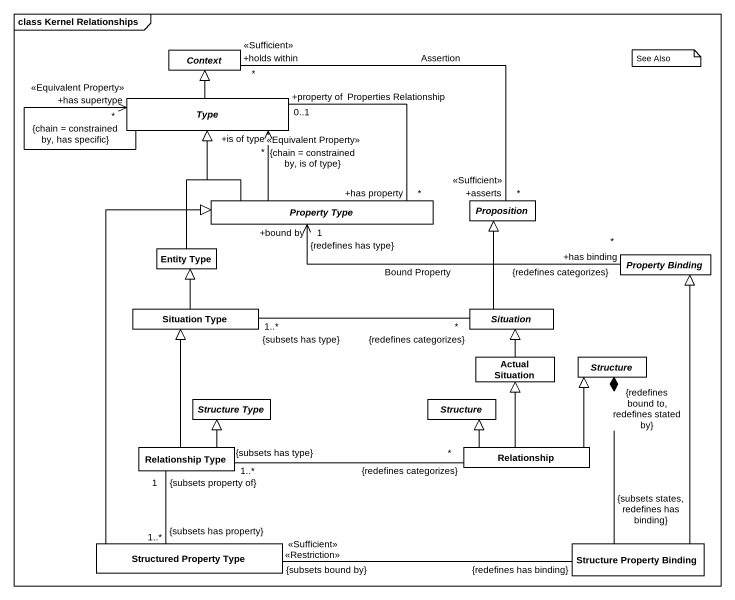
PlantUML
@startuml
mainframe class Kernel Relationships
hide circle
hide empty members
abstract class Context
abstract class Type
abstract class "Property Type" as Property_Type
abstract class Proposition
class "Entity Type" as Entity_Type
abstract class "Property Binding" as Property_Binding
class "Situation Type" as Situation_Type
abstract class Situation
class "Actual Situation" as Actual_Situation
abstract class Structure
abstract class "Structure Type" as Structure_Type
abstract class "Structure" as Structure_2
class "Relationship Type" as Relationship_Type
class Relationship
class "Structured Property Type" as Structured_Property_Type
class "Structure Property Binding" as Structure_Property_Binding
Context "+holds within\n<<Sufficient>>\n*" -right- "+asserts\n<<Sufficient>>\n*" Proposition : Assertion
Type -up-|> Context
Type --> "+has supertype\n<<Equivalent Property>>\n*\n{chain = constrained by, has specific}" Type
Type "+property of\n0..1" -- "+has property\n*" Property_Type : Properties Relationship
Property_Type -up-> "+is of type\n<<Equivalent Property>>\n*\n{chain = constrained by, is of type}" Type
Property_Type -up-|> Type
Property_Type "+bound by\n1\n{redefines has type}" <-right- "+has binding\n*\n{redefines categorizes}" Property_Binding : Bound Property
Entity_Type -up-|> Type
Situation_Type -up-|> Entity_Type
Situation_Type "1..*\n{subsets has type}" -right- "*\n{redefines categorizes}" Situation
Situation -up-|> Proposition
Actual_Situation -up-|> Situation
Structure "{redefines bound to, redefines stated by}" *-- "{subsets states, redefines has binding}" Structure_Property_Binding
Relationship_Type -up-|> Situation_Type
Relationship_Type -up-|> Structure_Type
Relationship_Type "1..*\n{subsets has type}" -right- "*\n{redefines categorizes}" Relationship
Relationship_Type "1\n{subsets property of}" -- "1..*\n{subsets has property}" Structured_Property_Type
Relationship -up-|> Actual_Situation
Relationship -up-|> Structure
Relationship -up-|> Structure_2
Structured_Property_Type -up-|> Property_Type
Structure_Property_Binding -up-|> Property_Binding
Structure_Property_Binding "{redefines has binding}" -left- "<<Sufficient>> <<Restriction>>\n{subsets bound by}" Structured_Property_Type
note as N1
  See Also
end note
@enduml
